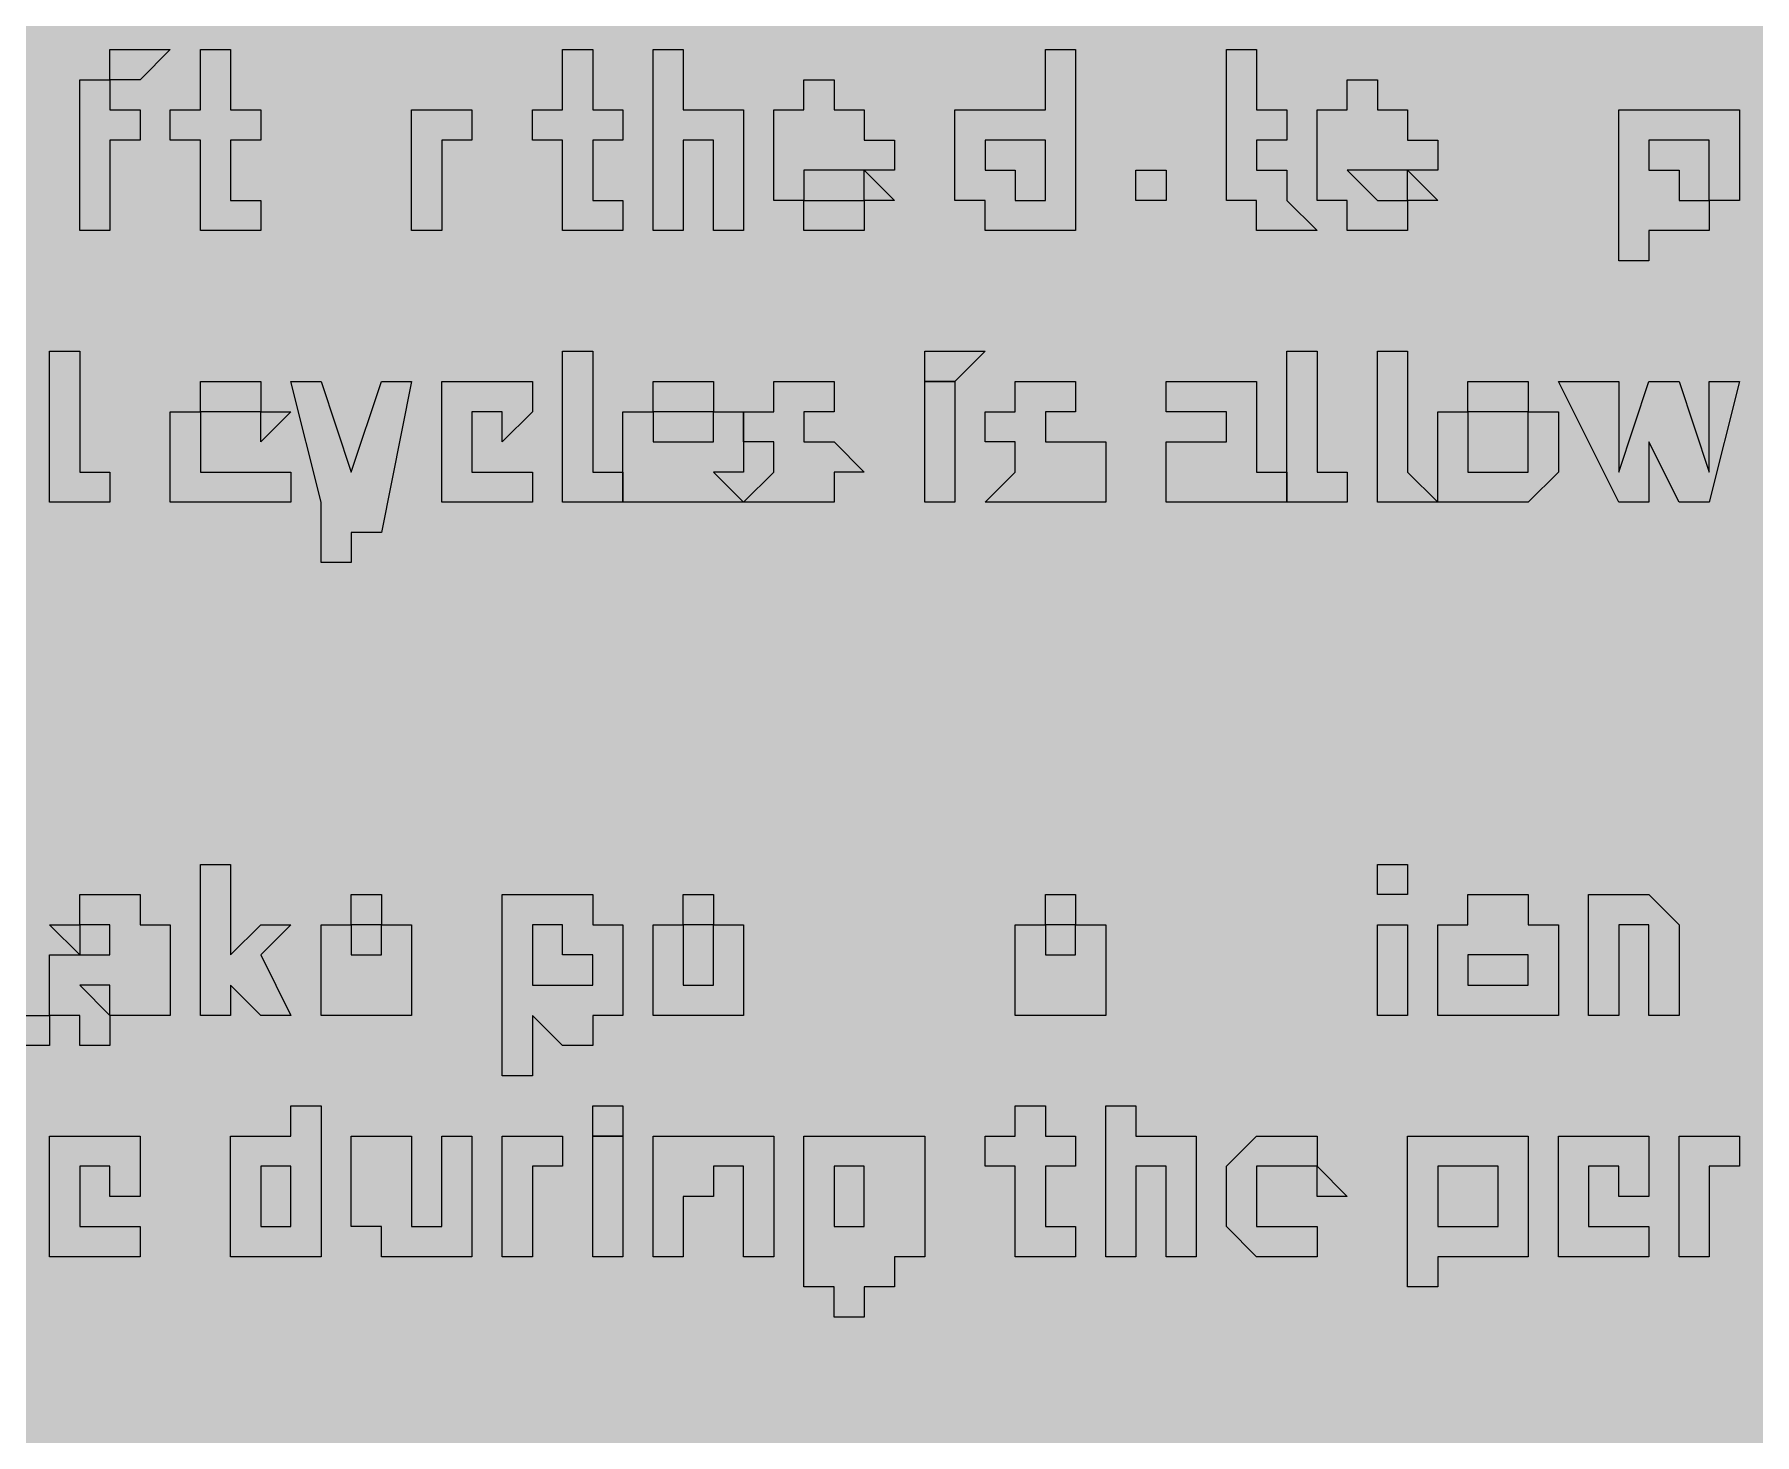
# Model space of a CAD drawing. Header units: metres. Extents: x 104 to 450, y 10 to 263.
# Drawn here: x 212.6 to 281, y 141.7 to 197.4 of the extents above; entities that cross this region are included whole.
import ezdxf

# ---------------------------------------------------------------- set-up
doc = ezdxf.new("R2010")
doc.units = ezdxf.units.M
doc.layers.add('FILL_BLACK_000000', color=7, linetype='Continuous', true_color=0x000000)
doc.layers.add('FILL_WHITE_FFFFFF', color=7, linetype='Continuous', true_color=0xffffff)

msp = doc.modelspace()

# ---------------------------------------------------------------- hatches: boundary and pattern name
at = {"layer": 'FILL_BLACK_000000', "true_color": 0x000000}
h = msp.add_hatch(color=7, dxfattribs=at)
h.dxf.hatch_style = 1
h.paths.add_polyline_path([(103.95, 259.2), (104, 259.6), (104.14, 259.91), (104.55, 260.4), (104.96, 260.89), (105.1, 261.2), (105.15, 261.6), (105.15, 262.8), (106.35, 262.8), (108.75, 262.8), (445.95, 262.8), (448.35, 262.8), (449.55, 261.6), (449.55, 259.2), (449.55, 14.4), (449.53, 13.5), (449.4, 12.6), (449.04, 11.7), (448.35, 10.8), (447.15, 10.8), (447.13, 10.11), (447, 9.75), (446.64, 9.62), (445.95, 9.6), (108.75, 9.6), (107.85, 9.79), (106.95, 10.2), (106.05, 10.61), (105.15, 10.8), (104.96, 11.7), (104.55, 12.6), (104.14, 13.5), (103.95, 14.4), (103.95, 259.2)])
h = msp.add_hatch(color=7, dxfattribs=at)
h.dxf.hatch_style = 1
h.paths.add_polyline_path([(217.95, 196.8), (216.75, 195.6), (215.55, 195.6), (215.55, 196.8), (216.75, 196.8), (217.95, 196.8)])
h = msp.add_hatch(color=7, dxfattribs=at)
h.dxf.hatch_style = 1
h.paths.add_polyline_path([(221.55, 194.4), (221.55, 193.2), (220.35, 193.2), (220.35, 192), (220.35, 190.8), (221.55, 190.8), (221.55, 189.6), (220.35, 189.6), (219.15, 189.6), (219.15, 190.8), (219.15, 193.2), (217.95, 193.2), (217.95, 194.4), (219.15, 194.4), (219.15, 196.8), (220.35, 196.8), (220.35, 194.4), (221.55, 194.4)])
h = msp.add_hatch(color=7, dxfattribs=at)
h.dxf.hatch_style = 1
h.paths.add_polyline_path([(235.95, 194.4), (235.95, 193.2), (234.75, 193.2), (234.75, 192), (234.75, 190.8), (235.95, 190.8), (235.95, 189.6), (234.75, 189.6), (233.55, 189.6), (233.55, 190.8), (233.55, 193.2), (232.35, 193.2), (232.35, 194.4), (233.55, 194.4), (233.55, 196.8), (234.75, 196.8), (234.75, 194.4), (235.95, 194.4)])
h = msp.add_hatch(color=7, dxfattribs=at)
h.dxf.hatch_style = 1
h.paths.add_polyline_path([(239.55, 194.4), (240.75, 194.4), (240.75, 193.2), (240.75, 189.6), (239.55, 189.6), (239.55, 193.2), (238.35, 193.2), (238.35, 189.6), (237.15, 189.6), (237.15, 196.8), (238.35, 196.8), (238.35, 194.4), (239.55, 194.4)])
h = msp.add_hatch(color=7, dxfattribs=at)
h.dxf.hatch_style = 1
h.paths.add_polyline_path([(250.35, 190.8), (249.15, 190.8), (249.15, 192), (249.15, 193.2), (249.15, 194.4), (250.35, 194.4), (251.55, 194.4), (252.75, 194.4), (252.75, 196.8), (253.95, 196.8), (253.95, 189.6), (252.75, 189.6), (251.55, 189.6), (250.35, 189.6), (250.35, 190.8)])
h.paths.add_polyline_path([(251.55, 193.2), (250.35, 193.2), (250.35, 192), (251.55, 192), (251.55, 190.8), (252.75, 190.8), (252.75, 192), (252.75, 193.2), (251.55, 193.2)], flags=16)
h = msp.add_hatch(color=7, dxfattribs=at)
h.dxf.hatch_style = 1
h.paths.add_polyline_path([(262.35, 194.4), (262.35, 193.2), (261.15, 193.2), (261.15, 192), (262.35, 192), (262.35, 190.8), (263.55, 189.6), (262.35, 189.6), (261.15, 189.6), (261.15, 190.8), (259.95, 190.8), (259.95, 193.2), (259.95, 194.4), (259.95, 196.8), (261.15, 196.8), (261.15, 194.4), (262.35, 194.4)])
h = msp.add_hatch(color=7, dxfattribs=at)
h.dxf.hatch_style = 1
h.paths.add_polyline_path([(216.75, 193.2), (215.55, 193.2), (215.55, 189.6), (214.35, 189.6), (214.35, 193.2), (214.35, 194.4), (214.35, 195.6), (215.55, 195.6), (215.55, 194.4), (216.75, 194.4), (216.75, 193.2)])
h = msp.add_hatch(color=7, dxfattribs=at)
h.dxf.hatch_style = 1
h.paths.add_polyline_path([(241.95, 192), (241.95, 193.2), (241.95, 194.4), (243.15, 194.4), (243.15, 195.6), (244.35, 195.6), (244.35, 194.4), (245.55, 194.4), (245.55, 193.2), (246.75, 193.2), (246.75, 192), (245.55, 192), (243.15, 192), (243.15, 190.8), (241.95, 190.8), (241.95, 192)])
h = msp.add_hatch(color=7, dxfattribs=at)
h.dxf.hatch_style = 1
h.paths.add_polyline_path([(264.75, 189.6), (264.75, 190.8), (263.55, 190.8), (263.55, 192), (263.55, 193.2), (263.55, 194.4), (264.75, 194.4), (264.75, 195.6), (265.95, 195.6), (265.95, 194.4), (267.15, 194.4), (267.15, 193.2), (268.35, 193.2), (268.35, 192), (267.15, 192), (264.75, 192), (265.95, 190.8), (267.15, 190.8), (267.15, 189.6), (265.95, 189.6), (264.75, 189.6)])
h = msp.add_hatch(color=7, dxfattribs=at)
h.dxf.hatch_style = 1
h.paths.add_polyline_path([(227.55, 194.4), (228.75, 194.4), (229.95, 194.4), (229.95, 193.2), (228.75, 193.2), (228.75, 189.6), (227.55, 189.6), (227.55, 194.4)])
h = msp.add_hatch(color=7, dxfattribs=at)
h.dxf.hatch_style = 1
h.paths.add_polyline_path([(275.55, 194.4), (276.75, 194.4), (277.95, 194.4), (279.15, 194.4), (280.35, 194.4), (280.35, 193.2), (280.35, 192), (280.35, 190.8), (279.15, 190.8), (279.15, 189.6), (277.95, 189.6), (276.75, 189.6), (276.75, 188.4), (275.55, 188.4), (275.55, 194.4)])
h.paths.add_polyline_path([(279.15, 192), (279.15, 193.2), (277.95, 193.2), (276.75, 193.2), (276.75, 192), (277.95, 192), (277.95, 190.8), (279.15, 190.8), (279.15, 192)], flags=16)
h = msp.add_hatch(color=7, dxfattribs=at)
h.dxf.hatch_style = 1
h.paths.add_polyline_path([(245.55, 190.8), (245.55, 192), (246.75, 190.8), (245.55, 190.8)])
h = msp.add_hatch(color=7, dxfattribs=at)
h.dxf.hatch_style = 1
h.paths.add_polyline_path([(257.55, 192), (257.55, 190.8), (256.35, 190.8), (256.35, 192), (257.55, 192)])
h = msp.add_hatch(color=7, dxfattribs=at)
h.dxf.hatch_style = 1
h.paths.add_polyline_path([(267.15, 190.8), (267.15, 192), (268.35, 190.8), (267.15, 190.8)])
h = msp.add_hatch(color=7, dxfattribs=at)
h.dxf.hatch_style = 1
h.paths.add_polyline_path([(244.35, 190.8), (245.55, 190.8), (245.55, 189.6), (244.35, 189.6), (243.15, 189.6), (243.15, 190.8), (244.35, 190.8)])
h = msp.add_hatch(color=7, dxfattribs=at)
h.dxf.hatch_style = 1
h.paths.add_polyline_path([(214.35, 180), (215.55, 180), (215.55, 178.8), (214.35, 178.8), (213.15, 178.8), (213.15, 180), (213.15, 184.8), (214.35, 184.8), (214.35, 180)])
h = msp.add_hatch(color=7, dxfattribs=at)
h.dxf.hatch_style = 1
h.paths.add_polyline_path([(234.75, 180), (235.95, 180), (235.95, 178.8), (234.75, 178.8), (233.55, 178.8), (233.55, 180), (233.55, 184.8), (234.75, 184.8), (234.75, 180)])
h = msp.add_hatch(color=7, dxfattribs=at)
h.dxf.hatch_style = 1
h.paths.add_polyline_path([(247.95, 183.6), (247.95, 184.8), (249.15, 184.8), (250.35, 184.8), (249.15, 183.6), (247.95, 183.6)])
h = msp.add_hatch(color=7, dxfattribs=at)
h.dxf.hatch_style = 1
h.paths.add_polyline_path([(263.55, 180), (264.75, 180), (264.75, 178.8), (263.55, 178.8), (262.35, 178.8), (262.35, 180), (262.35, 184.8), (263.55, 184.8), (263.55, 180)])
h = msp.add_hatch(color=7, dxfattribs=at)
h.dxf.hatch_style = 1
h.paths.add_polyline_path([(267.15, 180), (268.35, 178.8), (267.15, 178.8), (265.95, 178.8), (265.95, 180), (265.95, 184.8), (267.15, 184.8), (267.15, 180)])
h = msp.add_hatch(color=7, dxfattribs=at)
h.dxf.hatch_style = 1
h.paths.add_polyline_path([(221.55, 182.4), (220.35, 182.4), (219.15, 182.4), (219.15, 183.6), (220.35, 183.6), (221.55, 183.6), (221.55, 182.4)])
h = msp.add_hatch(color=7, dxfattribs=at)
h.dxf.hatch_style = 1
h.paths.add_polyline_path([(223.95, 183.6), (225.15, 180), (226.35, 183.6), (227.55, 183.6), (226.35, 177.6), (225.15, 177.6), (225.15, 176.4), (223.95, 176.4), (223.95, 177.6), (223.95, 178.8), (222.75, 183.6), (223.95, 183.6)])
h = msp.add_hatch(color=7, dxfattribs=at)
h.dxf.hatch_style = 1
h.paths.add_polyline_path([(231.15, 183.6), (232.35, 183.6), (232.35, 182.4), (231.15, 181.2), (231.15, 182.4), (229.95, 182.4), (229.95, 181.2), (229.95, 180), (231.15, 180), (232.35, 180), (232.35, 178.8), (231.15, 178.8), (229.95, 178.8), (228.75, 178.8), (228.75, 180), (228.75, 181.2), (228.75, 182.4), (228.75, 183.6), (229.95, 183.6), (231.15, 183.6)])
h = msp.add_hatch(color=7, dxfattribs=at)
h.dxf.hatch_style = 1
h.paths.add_polyline_path([(238.35, 183.6), (239.55, 183.6), (239.55, 182.4), (238.35, 182.4), (237.15, 182.4), (237.15, 183.6), (238.35, 183.6)])
h = msp.add_hatch(color=7, dxfattribs=at)
h.dxf.hatch_style = 1
h.paths.add_polyline_path([(245.55, 180), (244.35, 180), (244.35, 178.8), (243.15, 178.8), (241.95, 178.8), (240.75, 178.8), (241.95, 180), (241.95, 181.2), (240.75, 181.2), (240.75, 182.4), (241.95, 182.4), (241.95, 183.6), (243.15, 183.6), (244.35, 183.6), (244.35, 182.4), (243.15, 182.4), (243.15, 181.2), (244.35, 181.2), (245.55, 180)])
h = msp.add_hatch(color=7, dxfattribs=at)
h.dxf.hatch_style = 1
h.paths.add_polyline_path([(247.95, 178.8), (247.95, 183.6), (249.15, 183.6), (249.15, 178.8), (247.95, 178.8)])
h = msp.add_hatch(color=7, dxfattribs=at)
h.dxf.hatch_style = 1
h.paths.add_polyline_path([(252.75, 181.2), (253.95, 181.2), (255.15, 181.2), (255.15, 180), (255.15, 178.8), (253.95, 178.8), (252.75, 178.8), (251.55, 178.8), (250.35, 178.8), (251.55, 180), (251.55, 181.2), (250.35, 181.2), (250.35, 182.4), (251.55, 182.4), (251.55, 183.6), (252.75, 183.6), (253.95, 183.6), (253.95, 182.4), (252.75, 182.4), (252.75, 181.2)])
h = msp.add_hatch(color=7, dxfattribs=at)
h.dxf.hatch_style = 1
h.paths.add_polyline_path([(257.55, 182.4), (257.55, 183.6), (258.75, 183.6), (259.95, 183.6), (261.15, 183.6), (261.15, 182.4), (261.15, 180), (262.35, 180), (262.35, 178.8), (261.15, 178.8), (259.95, 178.8), (258.75, 178.8), (257.55, 178.8), (257.55, 180), (257.55, 181.2), (258.75, 181.2), (259.95, 181.2), (259.95, 182.4), (258.75, 182.4), (257.55, 182.4)])
h = msp.add_hatch(color=7, dxfattribs=at)
h.dxf.hatch_style = 1
h.paths.add_polyline_path([(270.75, 183.6), (271.95, 183.6), (271.95, 182.4), (270.75, 182.4), (269.55, 182.4), (269.55, 183.6), (270.75, 183.6)])
h = msp.add_hatch(color=7, dxfattribs=at)
h.dxf.hatch_style = 1
h.paths.add_polyline_path([(277.95, 178.8), (276.75, 181.2), (276.75, 178.8), (275.55, 178.8), (273.15, 183.6), (275.55, 183.6), (275.55, 180), (276.75, 183.6), (277.95, 183.6), (279.15, 180), (279.15, 183.6), (280.35, 183.6), (279.15, 178.8), (277.95, 178.8)])
h = msp.add_hatch(color=7, dxfattribs=at)
h.dxf.hatch_style = 1
h.paths.add_polyline_path([(220.35, 180), (221.55, 180), (222.75, 180), (222.75, 178.8), (221.55, 178.8), (220.35, 178.8), (219.15, 178.8), (217.95, 178.8), (217.95, 180), (217.95, 181.2), (217.95, 182.4), (219.15, 182.4), (219.15, 181.2), (219.15, 180), (220.35, 180)])
h = msp.add_hatch(color=7, dxfattribs=at)
h.dxf.hatch_style = 1
h.paths.add_polyline_path([(222.75, 182.4), (221.55, 181.2), (221.55, 182.4), (222.75, 182.4)])
h = msp.add_hatch(color=7, dxfattribs=at)
h.dxf.hatch_style = 1
h.paths.add_polyline_path([(238.35, 178.8), (237.15, 178.8), (235.95, 178.8), (235.95, 180), (235.95, 181.2), (235.95, 182.4), (237.15, 182.4), (237.15, 181.2), (239.55, 181.2), (239.55, 182.4), (240.75, 182.4), (240.75, 181.2), (240.75, 180), (239.55, 180), (240.75, 178.8), (239.55, 178.8), (238.35, 178.8)])
h = msp.add_hatch(color=7, dxfattribs=at)
h.dxf.hatch_style = 1
h.paths.add_polyline_path([(273.15, 181.2), (273.15, 180), (271.95, 178.8), (270.75, 178.8), (269.55, 178.8), (268.35, 178.8), (268.35, 180), (268.35, 181.2), (268.35, 182.4), (269.55, 182.4), (269.55, 181.2), (269.55, 180), (270.75, 180), (271.95, 180), (271.95, 181.2), (271.95, 182.4), (273.15, 182.4), (273.15, 181.2)])
h = msp.add_hatch(color=7, dxfattribs=at)
h.dxf.hatch_style = 1
h.paths.add_polyline_path([(211.95, 164.4), (211.95, 162), (211.95, 159.6), (211.95, 158.4), (213.15, 158.4), (213.15, 157.2), (211.95, 157.2), (210.75, 157.2), (210.75, 158.4), (210.75, 162), (210.75, 164.4), (211.95, 164.4)])
h = msp.add_hatch(color=7, dxfattribs=at)
h.dxf.hatch_style = 1
h.paths.add_polyline_path([(219.15, 164.4), (220.35, 164.4), (220.35, 160.8), (221.55, 162), (222.75, 162), (221.55, 160.8), (222.75, 158.4), (221.55, 158.4), (220.35, 159.6), (220.35, 158.4), (219.15, 158.4), (219.15, 164.4)])
h = msp.add_hatch(color=7, dxfattribs=at)
h.dxf.hatch_style = 1
h.paths.add_polyline_path([(265.95, 164.4), (267.15, 164.4), (267.15, 163.2), (265.95, 163.2), (265.95, 164.4)])
h = msp.add_hatch(color=7, dxfattribs=at)
h.dxf.hatch_style = 1
h.paths.add_polyline_path([(217.95, 162), (217.95, 159.6), (217.95, 158.4), (216.75, 158.4), (215.55, 158.4), (215.55, 157.2), (214.35, 157.2), (214.35, 158.4), (213.15, 158.4), (213.15, 159.6), (213.15, 160.8), (214.35, 160.8), (215.55, 160.8), (215.55, 162), (214.35, 162), (214.35, 163.2), (215.55, 163.2), (216.75, 163.2), (216.75, 162), (217.95, 162)])
h.paths.add_polyline_path([(215.55, 159.6), (214.35, 159.6), (215.55, 158.4), (215.55, 159.6)], flags=16)
h = msp.add_hatch(color=7, dxfattribs=at)
h.dxf.hatch_style = 1
h.paths.add_polyline_path([(226.35, 163.2), (226.35, 162), (225.15, 162), (225.15, 163.2), (226.35, 163.2)])
h = msp.add_hatch(color=7, dxfattribs=at)
h.dxf.hatch_style = 1
h.paths.add_polyline_path([(234.75, 162), (235.95, 162), (235.95, 160.8), (235.95, 159.6), (235.95, 158.4), (234.75, 158.4), (234.75, 157.2), (233.55, 157.2), (232.35, 158.4), (232.35, 156), (231.15, 156), (231.15, 163.2), (232.35, 163.2), (233.55, 163.2), (234.75, 163.2), (234.75, 162)])
h.paths.add_polyline_path([(234.75, 159.6), (234.75, 160.8), (233.55, 160.8), (233.55, 162), (232.35, 162), (232.35, 160.8), (232.35, 159.6), (233.55, 159.6), (234.75, 159.6)], flags=16)
h = msp.add_hatch(color=7, dxfattribs=at)
h.dxf.hatch_style = 1
h.paths.add_polyline_path([(239.55, 163.2), (239.55, 162), (238.35, 162), (238.35, 163.2), (239.55, 163.2)])
h = msp.add_hatch(color=7, dxfattribs=at)
h.dxf.hatch_style = 1
h.paths.add_polyline_path([(253.95, 163.2), (253.95, 162), (252.75, 162), (252.75, 163.2), (253.95, 163.2)])
h = msp.add_hatch(color=7, dxfattribs=at)
h.dxf.hatch_style = 1
h.paths.add_polyline_path([(273.15, 158.4), (271.95, 158.4), (270.75, 158.4), (269.55, 158.4), (268.35, 158.4), (268.35, 159.6), (268.35, 160.8), (268.35, 162), (269.55, 162), (269.55, 163.2), (270.75, 163.2), (271.95, 163.2), (271.95, 162), (273.15, 162), (273.15, 160.8), (273.15, 159.6), (273.15, 158.4)])
h.paths.add_polyline_path([(270.75, 160.8), (269.55, 160.8), (269.55, 159.6), (270.75, 159.6), (271.95, 159.6), (271.95, 160.8), (270.75, 160.8)], flags=16)
h = msp.add_hatch(color=7, dxfattribs=at)
h.dxf.hatch_style = 1
h.paths.add_polyline_path([(274.35, 158.4), (274.35, 163.2), (275.55, 163.2), (276.75, 163.2), (277.95, 162), (277.95, 160.8), (277.95, 158.4), (276.75, 158.4), (276.75, 160.8), (276.75, 162), (275.55, 162), (275.55, 160.8), (275.55, 158.4), (274.35, 158.4)])
h = msp.add_hatch(color=7, dxfattribs=at)
h.dxf.hatch_style = 1
h.paths.add_polyline_path([(214.35, 160.8), (213.15, 162), (214.35, 162), (214.35, 160.8)])
h = msp.add_hatch(color=7, dxfattribs=at)
h.dxf.hatch_style = 1
h.paths.add_polyline_path([(223.95, 160.8), (223.95, 162), (225.15, 162), (225.15, 160.8), (226.35, 160.8), (226.35, 162), (227.55, 162), (227.55, 160.8), (227.55, 159.6), (227.55, 158.4), (226.35, 158.4), (225.15, 158.4), (223.95, 158.4), (223.95, 159.6), (223.95, 160.8)])
h = msp.add_hatch(color=7, dxfattribs=at)
h.dxf.hatch_style = 1
h.paths.add_polyline_path([(240.75, 160.8), (240.75, 159.6), (240.75, 158.4), (239.55, 158.4), (238.35, 158.4), (237.15, 158.4), (237.15, 159.6), (237.15, 160.8), (237.15, 162), (238.35, 162), (238.35, 160.8), (238.35, 159.6), (239.55, 159.6), (239.55, 160.8), (239.55, 162), (240.75, 162), (240.75, 160.8)])
h = msp.add_hatch(color=7, dxfattribs=at)
h.dxf.hatch_style = 1
h.paths.add_polyline_path([(251.55, 160.8), (251.55, 162), (252.75, 162), (252.75, 160.8), (253.95, 160.8), (253.95, 162), (255.15, 162), (255.15, 160.8), (255.15, 159.6), (255.15, 158.4), (253.95, 158.4), (252.75, 158.4), (251.55, 158.4), (251.55, 159.6), (251.55, 160.8)])
h = msp.add_hatch(color=7, dxfattribs=at)
h.dxf.hatch_style = 1
h.paths.add_polyline_path([(265.95, 158.4), (265.95, 162), (267.15, 162), (267.15, 158.4), (265.95, 158.4)])
h = msp.add_hatch(color=7, dxfattribs=at)
h.dxf.hatch_style = 1
h.paths.add_polyline_path([(220.35, 148.8), (220.35, 150), (220.35, 151.2), (220.35, 152.4), (220.35, 153.6), (221.55, 153.6), (222.75, 153.6), (222.75, 154.8), (223.95, 154.8), (223.95, 148.8), (222.75, 148.8), (221.55, 148.8), (220.35, 148.8)])
h.paths.add_polyline_path([(222.75, 152.4), (221.55, 152.4), (221.55, 151.2), (221.55, 150), (222.75, 150), (222.75, 151.2), (222.75, 152.4)], flags=16)
h = msp.add_hatch(color=7, dxfattribs=at)
h.dxf.hatch_style = 1
h.paths.add_polyline_path([(234.75, 153.6), (234.75, 154.8), (235.95, 154.8), (235.95, 153.6), (234.75, 153.6)])
h = msp.add_hatch(color=7, dxfattribs=at)
h.dxf.hatch_style = 1
h.paths.add_polyline_path([(253.95, 153.6), (253.95, 152.4), (252.75, 152.4), (252.75, 150), (253.95, 150), (253.95, 148.8), (252.75, 148.8), (251.55, 148.8), (251.55, 150), (251.55, 152.4), (250.35, 152.4), (250.35, 153.6), (251.55, 153.6), (251.55, 154.8), (252.75, 154.8), (252.75, 153.6), (253.95, 153.6)])
h = msp.add_hatch(color=7, dxfattribs=at)
h.dxf.hatch_style = 1
h.paths.add_polyline_path([(257.55, 153.6), (258.75, 153.6), (258.75, 152.4), (258.75, 151.2), (258.75, 148.8), (257.55, 148.8), (257.55, 151.2), (257.55, 152.4), (256.35, 152.4), (256.35, 151.2), (256.35, 148.8), (255.15, 148.8), (255.15, 154.8), (256.35, 154.8), (256.35, 153.6), (257.55, 153.6)])
h = msp.add_hatch(color=7, dxfattribs=at)
h.dxf.hatch_style = 1
h.paths.add_polyline_path([(215.55, 150), (216.75, 150), (216.75, 148.8), (215.55, 148.8), (214.35, 148.8), (213.15, 148.8), (213.15, 150), (213.15, 151.2), (213.15, 152.4), (213.15, 153.6), (214.35, 153.6), (215.55, 153.6), (216.75, 153.6), (216.75, 152.4), (216.75, 151.2), (215.55, 151.2), (215.55, 152.4), (214.35, 152.4), (214.35, 151.2), (214.35, 150), (215.55, 150)])
h = msp.add_hatch(color=7, dxfattribs=at)
h.dxf.hatch_style = 1
h.paths.add_polyline_path([(229.95, 153.6), (229.95, 148.8), (228.75, 148.8), (227.55, 148.8), (226.35, 148.8), (226.35, 150), (225.15, 150), (225.15, 153.6), (227.55, 153.6), (227.55, 150), (228.75, 150), (228.75, 151.2), (228.75, 153.6), (229.95, 153.6)])
h = msp.add_hatch(color=7, dxfattribs=at)
h.dxf.hatch_style = 1
h.paths.add_polyline_path([(231.15, 148.8), (231.15, 153.6), (232.35, 153.6), (233.55, 153.6), (233.55, 152.4), (232.35, 152.4), (232.35, 151.2), (232.35, 148.8), (231.15, 148.8)])
h = msp.add_hatch(color=7, dxfattribs=at)
h.dxf.hatch_style = 1
h.paths.add_polyline_path([(234.75, 148.8), (234.75, 153.6), (235.95, 153.6), (235.95, 148.8), (234.75, 148.8)])
h = msp.add_hatch(color=7, dxfattribs=at)
h.dxf.hatch_style = 1
h.paths.add_polyline_path([(240.75, 148.8), (240.75, 151.2), (240.75, 152.4), (239.55, 152.4), (239.55, 151.2), (238.35, 151.2), (238.35, 148.8), (237.15, 148.8), (237.15, 153.6), (238.35, 153.6), (239.55, 153.6), (240.75, 153.6), (241.95, 153.6), (241.95, 152.4), (241.95, 148.8), (240.75, 148.8)])
h = msp.add_hatch(color=7, dxfattribs=at)
h.dxf.hatch_style = 1
h.paths.add_polyline_path([(243.15, 152.4), (243.15, 153.6), (244.35, 153.6), (245.55, 153.6), (247.95, 153.6), (247.95, 148.8), (246.75, 148.8), (246.75, 147.6), (245.55, 147.6), (245.55, 146.4), (244.35, 146.4), (244.35, 147.6), (243.15, 147.6), (243.15, 148.8), (243.15, 150), (243.15, 151.2), (243.15, 152.4)])
h.paths.add_polyline_path([(244.35, 152.4), (244.35, 151.2), (244.35, 150), (245.55, 150), (245.55, 151.2), (245.55, 152.4), (244.35, 152.4)], flags=16)
h = msp.add_hatch(color=7, dxfattribs=at)
h.dxf.hatch_style = 1
h.paths.add_polyline_path([(262.35, 150), (263.55, 150), (263.55, 148.8), (262.35, 148.8), (261.15, 148.8), (259.95, 150), (259.95, 151.2), (259.95, 152.4), (261.15, 153.6), (262.35, 153.6), (263.55, 153.6), (263.55, 152.4), (262.35, 152.4), (261.15, 152.4), (261.15, 151.2), (261.15, 150), (262.35, 150)])
h = msp.add_hatch(color=7, dxfattribs=at)
h.dxf.hatch_style = 1
h.paths.add_polyline_path([(271.95, 148.8), (270.75, 148.8), (269.55, 148.8), (268.35, 148.8), (268.35, 147.6), (267.15, 147.6), (267.15, 153.6), (268.35, 153.6), (269.55, 153.6), (270.75, 153.6), (271.95, 153.6), (271.95, 152.4), (271.95, 151.2), (271.95, 150), (271.95, 148.8)])
h.paths.add_polyline_path([(270.75, 151.2), (270.75, 152.4), (269.55, 152.4), (268.35, 152.4), (268.35, 151.2), (268.35, 150), (269.55, 150), (270.75, 150), (270.75, 151.2)], flags=16)
h = msp.add_hatch(color=7, dxfattribs=at)
h.dxf.hatch_style = 1
h.paths.add_polyline_path([(275.55, 150), (276.75, 150), (276.75, 148.8), (275.55, 148.8), (274.35, 148.8), (273.15, 148.8), (273.15, 150), (273.15, 151.2), (273.15, 152.4), (273.15, 153.6), (274.35, 153.6), (275.55, 153.6), (276.75, 153.6), (276.75, 152.4), (276.75, 151.2), (275.55, 151.2), (275.55, 152.4), (274.35, 152.4), (274.35, 151.2), (274.35, 150), (275.55, 150)])
h = msp.add_hatch(color=7, dxfattribs=at)
h.dxf.hatch_style = 1
h.paths.add_polyline_path([(277.95, 148.8), (277.95, 153.6), (279.15, 153.6), (280.35, 153.6), (280.35, 152.4), (279.15, 152.4), (279.15, 151.2), (279.15, 148.8), (277.95, 148.8)])
h = msp.add_hatch(color=7, dxfattribs=at)
h.dxf.hatch_style = 1
h.paths.add_polyline_path([(263.55, 151.2), (263.55, 152.4), (264.75, 151.2), (263.55, 151.2)])
at = {"layer": 'FILL_WHITE_FFFFFF', "true_color": 0xffffff}
h = msp.add_hatch(color=7, dxfattribs=at)
h.dxf.hatch_style = 1
h.paths.add_polyline_path([(106.35, 259.2), (106.35, 260.4), (107.06, 261.09), (107.55, 261.45), (108.04, 261.58), (108.75, 261.6), (445.95, 261.6), (447.15, 261.6), (447.15, 260.4), (448.35, 260.4), (448.35, 259.2), (448.35, 14.4), (448.33, 13.69), (448.2, 13.2), (447.84, 12.71), (447.15, 12), (445.95, 12), (108.75, 12), (106.35, 12), (106.35, 14.4), (106.35, 259.2)])

# ---------------------------------------------------------------- linework, layer by layer
at = {"layer": 'FILL_BLACK_000000', "lineweight": 0, "true_color": 0x000000}
for points in [[(217.95, 196.8), (216.75, 195.6), (215.55, 195.6), (215.55, 196.8), (216.75, 196.8)], [(221.55, 194.4), (221.55, 193.2), (220.35, 193.2), (220.35, 192), (220.35, 190.8), (221.55, 190.8), (221.55, 189.6), (220.35, 189.6), (219.15, 189.6), (219.15, 190.8), (219.15, 193.2), (217.95, 193.2), (217.95, 194.4), (219.15, 194.4), (219.15, 196.8), (220.35, 196.8), (220.35, 194.4)], [(235.95, 194.4), (235.95, 193.2), (234.75, 193.2), (234.75, 192), (234.75, 190.8), (235.95, 190.8), (235.95, 189.6), (234.75, 189.6), (233.55, 189.6), (233.55, 190.8), (233.55, 193.2), (232.35, 193.2), (232.35, 194.4), (233.55, 194.4), (233.55, 196.8), (234.75, 196.8), (234.75, 194.4)], [(239.55, 194.4), (240.75, 194.4), (240.75, 193.2), (240.75, 189.6), (239.55, 189.6), (239.55, 193.2), (238.35, 193.2), (238.35, 189.6), (237.15, 189.6), (237.15, 196.8), (238.35, 196.8), (238.35, 194.4)], [(250.35, 190.8), (249.15, 190.8), (249.15, 192), (249.15, 193.2), (249.15, 194.4), (250.35, 194.4), (251.55, 194.4), (252.75, 194.4), (252.75, 196.8), (253.95, 196.8), (253.95, 189.6), (252.75, 189.6), (251.55, 189.6), (250.35, 189.6)], [(262.35, 194.4), (262.35, 193.2), (261.15, 193.2), (261.15, 192), (262.35, 192), (262.35, 190.8), (263.55, 189.6), (262.35, 189.6), (261.15, 189.6), (261.15, 190.8), (259.95, 190.8), (259.95, 193.2), (259.95, 194.4), (259.95, 196.8), (261.15, 196.8), (261.15, 194.4)], [(216.75, 193.2), (215.55, 193.2), (215.55, 189.6), (214.35, 189.6), (214.35, 193.2), (214.35, 194.4), (214.35, 195.6), (215.55, 195.6), (215.55, 194.4), (216.75, 194.4)], [(241.95, 192), (241.95, 193.2), (241.95, 194.4), (243.15, 194.4), (243.15, 195.6), (244.35, 195.6), (244.35, 194.4), (245.55, 194.4), (245.55, 193.2), (246.75, 193.2), (246.75, 192), (245.55, 192), (243.15, 192), (243.15, 190.8), (241.95, 190.8)], [(264.75, 189.6), (264.75, 190.8), (263.55, 190.8), (263.55, 192), (263.55, 193.2), (263.55, 194.4), (264.75, 194.4), (264.75, 195.6), (265.95, 195.6), (265.95, 194.4), (267.15, 194.4), (267.15, 193.2), (268.35, 193.2), (268.35, 192), (267.15, 192), (264.75, 192), (265.95, 190.8), (267.15, 190.8), (267.15, 189.6), (265.95, 189.6)], [(227.55, 194.4), (228.75, 194.4), (229.95, 194.4), (229.95, 193.2), (228.75, 193.2), (228.75, 189.6), (227.55, 189.6)], [(275.55, 194.4), (276.75, 194.4), (277.95, 194.4), (279.15, 194.4), (280.35, 194.4), (280.35, 193.2), (280.35, 192), (280.35, 190.8), (279.15, 190.8), (279.15, 189.6), (277.95, 189.6), (276.75, 189.6), (276.75, 188.4), (275.55, 188.4)], [(251.55, 193.2), (250.35, 193.2), (250.35, 192), (251.55, 192), (251.55, 190.8), (252.75, 190.8), (252.75, 192), (252.75, 193.2)], [(279.15, 192), (279.15, 193.2), (277.95, 193.2), (276.75, 193.2), (276.75, 192), (277.95, 192), (277.95, 190.8), (279.15, 190.8)], [(245.55, 190.8), (245.55, 192), (246.75, 190.8)], [(257.55, 192), (257.55, 190.8), (256.35, 190.8), (256.35, 192)], [(267.15, 190.8), (267.15, 192), (268.35, 190.8)], [(244.35, 190.8), (245.55, 190.8), (245.55, 189.6), (244.35, 189.6), (243.15, 189.6), (243.15, 190.8)], [(214.35, 180), (215.55, 180), (215.55, 178.8), (214.35, 178.8), (213.15, 178.8), (213.15, 180), (213.15, 184.8), (214.35, 184.8)], [(234.75, 180), (235.95, 180), (235.95, 178.8), (234.75, 178.8), (233.55, 178.8), (233.55, 180), (233.55, 184.8), (234.75, 184.8)], [(247.95, 183.6), (247.95, 184.8), (249.15, 184.8), (250.35, 184.8), (249.15, 183.6)], [(263.55, 180), (264.75, 180), (264.75, 178.8), (263.55, 178.8), (262.35, 178.8), (262.35, 180), (262.35, 184.8), (263.55, 184.8)], [(267.15, 180), (268.35, 178.8), (267.15, 178.8), (265.95, 178.8), (265.95, 180), (265.95, 184.8), (267.15, 184.8)], [(221.55, 182.4), (220.35, 182.4), (219.15, 182.4), (219.15, 183.6), (220.35, 183.6), (221.55, 183.6)], [(223.95, 183.6), (225.15, 180), (226.35, 183.6), (227.55, 183.6), (226.35, 177.6), (225.15, 177.6), (225.15, 176.4), (223.95, 176.4), (223.95, 177.6), (223.95, 178.8), (222.75, 183.6)], [(231.15, 183.6), (232.35, 183.6), (232.35, 182.4), (231.15, 181.2), (231.15, 182.4), (229.95, 182.4), (229.95, 181.2), (229.95, 180), (231.15, 180), (232.35, 180), (232.35, 178.8), (231.15, 178.8), (229.95, 178.8), (228.75, 178.8), (228.75, 180), (228.75, 181.2), (228.75, 182.4), (228.75, 183.6), (229.95, 183.6)], [(238.35, 183.6), (239.55, 183.6), (239.55, 182.4), (238.35, 182.4), (237.15, 182.4), (237.15, 183.6)], [(245.55, 180), (244.35, 180), (244.35, 178.8), (243.15, 178.8), (241.95, 178.8), (240.75, 178.8), (241.95, 180), (241.95, 181.2), (240.75, 181.2), (240.75, 182.4), (241.95, 182.4), (241.95, 183.6), (243.15, 183.6), (244.35, 183.6), (244.35, 182.4), (243.15, 182.4), (243.15, 181.2), (244.35, 181.2)], [(247.95, 178.8), (247.95, 183.6), (249.15, 183.6), (249.15, 178.8)], [(252.75, 181.2), (253.95, 181.2), (255.15, 181.2), (255.15, 180), (255.15, 178.8), (253.95, 178.8), (252.75, 178.8), (251.55, 178.8), (250.35, 178.8), (251.55, 180), (251.55, 181.2), (250.35, 181.2), (250.35, 182.4), (251.55, 182.4), (251.55, 183.6), (252.75, 183.6), (253.95, 183.6), (253.95, 182.4), (252.75, 182.4)], [(257.55, 182.4), (257.55, 183.6), (258.75, 183.6), (259.95, 183.6), (261.15, 183.6), (261.15, 182.4), (261.15, 180), (262.35, 180), (262.35, 178.8), (261.15, 178.8), (259.95, 178.8), (258.75, 178.8), (257.55, 178.8), (257.55, 180), (257.55, 181.2), (258.75, 181.2), (259.95, 181.2), (259.95, 182.4), (258.75, 182.4)], [(270.75, 183.6), (271.95, 183.6), (271.95, 182.4), (270.75, 182.4), (269.55, 182.4), (269.55, 183.6)], [(277.95, 178.8), (276.75, 181.2), (276.75, 178.8), (275.55, 178.8), (273.15, 183.6), (275.55, 183.6), (275.55, 180), (276.75, 183.6), (277.95, 183.6), (279.15, 180), (279.15, 183.6), (280.35, 183.6), (279.15, 178.8)], [(220.35, 180), (221.55, 180), (222.75, 180), (222.75, 178.8), (221.55, 178.8), (220.35, 178.8), (219.15, 178.8), (217.95, 178.8), (217.95, 180), (217.95, 181.2), (217.95, 182.4), (219.15, 182.4), (219.15, 181.2), (219.15, 180)], [(222.75, 182.4), (221.55, 181.2), (221.55, 182.4)], [(238.35, 178.8), (237.15, 178.8), (235.95, 178.8), (235.95, 180), (235.95, 181.2), (235.95, 182.4), (237.15, 182.4), (237.15, 181.2), (239.55, 181.2), (239.55, 182.4), (240.75, 182.4), (240.75, 181.2), (240.75, 180), (239.55, 180), (240.75, 178.8), (239.55, 178.8)], [(273.15, 181.2), (273.15, 180), (271.95, 178.8), (270.75, 178.8), (269.55, 178.8), (268.35, 178.8), (268.35, 180), (268.35, 181.2), (268.35, 182.4), (269.55, 182.4), (269.55, 181.2), (269.55, 180), (270.75, 180), (271.95, 180), (271.95, 181.2), (271.95, 182.4), (273.15, 182.4)], [(211.95, 164.4), (211.95, 162), (211.95, 159.6), (211.95, 158.4), (213.15, 158.4), (213.15, 157.2), (211.95, 157.2), (210.75, 157.2), (210.75, 158.4), (210.75, 162), (210.75, 164.4)], [(219.15, 164.4), (220.35, 164.4), (220.35, 160.8), (221.55, 162), (222.75, 162), (221.55, 160.8), (222.75, 158.4), (221.55, 158.4), (220.35, 159.6), (220.35, 158.4), (219.15, 158.4)], [(265.95, 164.4), (267.15, 164.4), (267.15, 163.2), (265.95, 163.2)], [(217.95, 162), (217.95, 159.6), (217.95, 158.4), (216.75, 158.4), (215.55, 158.4), (215.55, 157.2), (214.35, 157.2), (214.35, 158.4), (213.15, 158.4), (213.15, 159.6), (213.15, 160.8), (214.35, 160.8), (215.55, 160.8), (215.55, 162), (214.35, 162), (214.35, 163.2), (215.55, 163.2), (216.75, 163.2), (216.75, 162)], [(226.35, 163.2), (226.35, 162), (225.15, 162), (225.15, 163.2)], [(234.75, 162), (235.95, 162), (235.95, 160.8), (235.95, 159.6), (235.95, 158.4), (234.75, 158.4), (234.75, 157.2), (233.55, 157.2), (232.35, 158.4), (232.35, 156), (231.15, 156), (231.15, 163.2), (232.35, 163.2), (233.55, 163.2), (234.75, 163.2)], [(239.55, 163.2), (239.55, 162), (238.35, 162), (238.35, 163.2)], [(253.95, 163.2), (253.95, 162), (252.75, 162), (252.75, 163.2)], [(273.15, 158.4), (271.95, 158.4), (270.75, 158.4), (269.55, 158.4), (268.35, 158.4), (268.35, 159.6), (268.35, 160.8), (268.35, 162), (269.55, 162), (269.55, 163.2), (270.75, 163.2), (271.95, 163.2), (271.95, 162), (273.15, 162), (273.15, 160.8), (273.15, 159.6)], [(274.35, 158.4), (274.35, 163.2), (275.55, 163.2), (276.75, 163.2), (277.95, 162), (277.95, 160.8), (277.95, 158.4), (276.75, 158.4), (276.75, 160.8), (276.75, 162), (275.55, 162), (275.55, 160.8), (275.55, 158.4)], [(214.35, 160.8), (213.15, 162), (214.35, 162)], [(223.95, 160.8), (223.95, 162), (225.15, 162), (225.15, 160.8), (226.35, 160.8), (226.35, 162), (227.55, 162), (227.55, 160.8), (227.55, 159.6), (227.55, 158.4), (226.35, 158.4), (225.15, 158.4), (223.95, 158.4), (223.95, 159.6)], [(234.75, 159.6), (234.75, 160.8), (233.55, 160.8), (233.55, 162), (232.35, 162), (232.35, 160.8), (232.35, 159.6), (233.55, 159.6)], [(240.75, 160.8), (240.75, 159.6), (240.75, 158.4), (239.55, 158.4), (238.35, 158.4), (237.15, 158.4), (237.15, 159.6), (237.15, 160.8), (237.15, 162), (238.35, 162), (238.35, 160.8), (238.35, 159.6), (239.55, 159.6), (239.55, 160.8), (239.55, 162), (240.75, 162)], [(251.55, 160.8), (251.55, 162), (252.75, 162), (252.75, 160.8), (253.95, 160.8), (253.95, 162), (255.15, 162), (255.15, 160.8), (255.15, 159.6), (255.15, 158.4), (253.95, 158.4), (252.75, 158.4), (251.55, 158.4), (251.55, 159.6)], [(265.95, 158.4), (265.95, 162), (267.15, 162), (267.15, 158.4)], [(270.75, 160.8), (269.55, 160.8), (269.55, 159.6), (270.75, 159.6), (271.95, 159.6), (271.95, 160.8)], [(215.55, 159.6), (214.35, 159.6), (215.55, 158.4)], [(220.35, 148.8), (220.35, 150), (220.35, 151.2), (220.35, 152.4), (220.35, 153.6), (221.55, 153.6), (222.75, 153.6), (222.75, 154.8), (223.95, 154.8), (223.95, 148.8), (222.75, 148.8), (221.55, 148.8)], [(234.75, 153.6), (234.75, 154.8), (235.95, 154.8), (235.95, 153.6)], [(253.95, 153.6), (253.95, 152.4), (252.75, 152.4), (252.75, 150), (253.95, 150), (253.95, 148.8), (252.75, 148.8), (251.55, 148.8), (251.55, 150), (251.55, 152.4), (250.35, 152.4), (250.35, 153.6), (251.55, 153.6), (251.55, 154.8), (252.75, 154.8), (252.75, 153.6)], [(257.55, 153.6), (258.75, 153.6), (258.75, 152.4), (258.75, 151.2), (258.75, 148.8), (257.55, 148.8), (257.55, 151.2), (257.55, 152.4), (256.35, 152.4), (256.35, 151.2), (256.35, 148.8), (255.15, 148.8), (255.15, 154.8), (256.35, 154.8), (256.35, 153.6)], [(215.55, 150), (216.75, 150), (216.75, 148.8), (215.55, 148.8), (214.35, 148.8), (213.15, 148.8), (213.15, 150), (213.15, 151.2), (213.15, 152.4), (213.15, 153.6), (214.35, 153.6), (215.55, 153.6), (216.75, 153.6), (216.75, 152.4), (216.75, 151.2), (215.55, 151.2), (215.55, 152.4), (214.35, 152.4), (214.35, 151.2), (214.35, 150)], [(229.95, 153.6), (229.95, 148.8), (228.75, 148.8), (227.55, 148.8), (226.35, 148.8), (226.35, 150), (225.15, 150), (225.15, 153.6), (227.55, 153.6), (227.55, 150), (228.75, 150), (228.75, 151.2), (228.75, 153.6)], [(231.15, 148.8), (231.15, 153.6), (232.35, 153.6), (233.55, 153.6), (233.55, 152.4), (232.35, 152.4), (232.35, 151.2), (232.35, 148.8)], [(234.75, 148.8), (234.75, 153.6), (235.95, 153.6), (235.95, 148.8)], [(240.75, 148.8), (240.75, 151.2), (240.75, 152.4), (239.55, 152.4), (239.55, 151.2), (238.35, 151.2), (238.35, 148.8), (237.15, 148.8), (237.15, 153.6), (238.35, 153.6), (239.55, 153.6), (240.75, 153.6), (241.95, 153.6), (241.95, 152.4), (241.95, 148.8)], [(243.15, 152.4), (243.15, 153.6), (244.35, 153.6), (245.55, 153.6), (247.95, 153.6), (247.95, 148.8), (246.75, 148.8), (246.75, 147.6), (245.55, 147.6), (245.55, 146.4), (244.35, 146.4), (244.35, 147.6), (243.15, 147.6), (243.15, 148.8), (243.15, 150), (243.15, 151.2)], [(262.35, 150), (263.55, 150), (263.55, 148.8), (262.35, 148.8), (261.15, 148.8), (259.95, 150), (259.95, 151.2), (259.95, 152.4), (261.15, 153.6), (262.35, 153.6), (263.55, 153.6), (263.55, 152.4), (262.35, 152.4), (261.15, 152.4), (261.15, 151.2), (261.15, 150)], [(271.95, 148.8), (270.75, 148.8), (269.55, 148.8), (268.35, 148.8), (268.35, 147.6), (267.15, 147.6), (267.15, 153.6), (268.35, 153.6), (269.55, 153.6), (270.75, 153.6), (271.95, 153.6), (271.95, 152.4), (271.95, 151.2), (271.95, 150)], [(275.55, 150), (276.75, 150), (276.75, 148.8), (275.55, 148.8), (274.35, 148.8), (273.15, 148.8), (273.15, 150), (273.15, 151.2), (273.15, 152.4), (273.15, 153.6), (274.35, 153.6), (275.55, 153.6), (276.75, 153.6), (276.75, 152.4), (276.75, 151.2), (275.55, 151.2), (275.55, 152.4), (274.35, 152.4), (274.35, 151.2), (274.35, 150)], [(277.95, 148.8), (277.95, 153.6), (279.15, 153.6), (280.35, 153.6), (280.35, 152.4), (279.15, 152.4), (279.15, 151.2), (279.15, 148.8)], [(222.75, 152.4), (221.55, 152.4), (221.55, 151.2), (221.55, 150), (222.75, 150), (222.75, 151.2)], [(244.35, 152.4), (244.35, 151.2), (244.35, 150), (245.55, 150), (245.55, 151.2), (245.55, 152.4)], [(263.55, 151.2), (263.55, 152.4), (264.75, 151.2)], [(270.75, 151.2), (270.75, 152.4), (269.55, 152.4), (268.35, 152.4), (268.35, 151.2), (268.35, 150), (269.55, 150), (270.75, 150)]]:
    msp.add_lwpolyline(points, close=True, dxfattribs=at)

doc.saveas('drawing.dxf')
